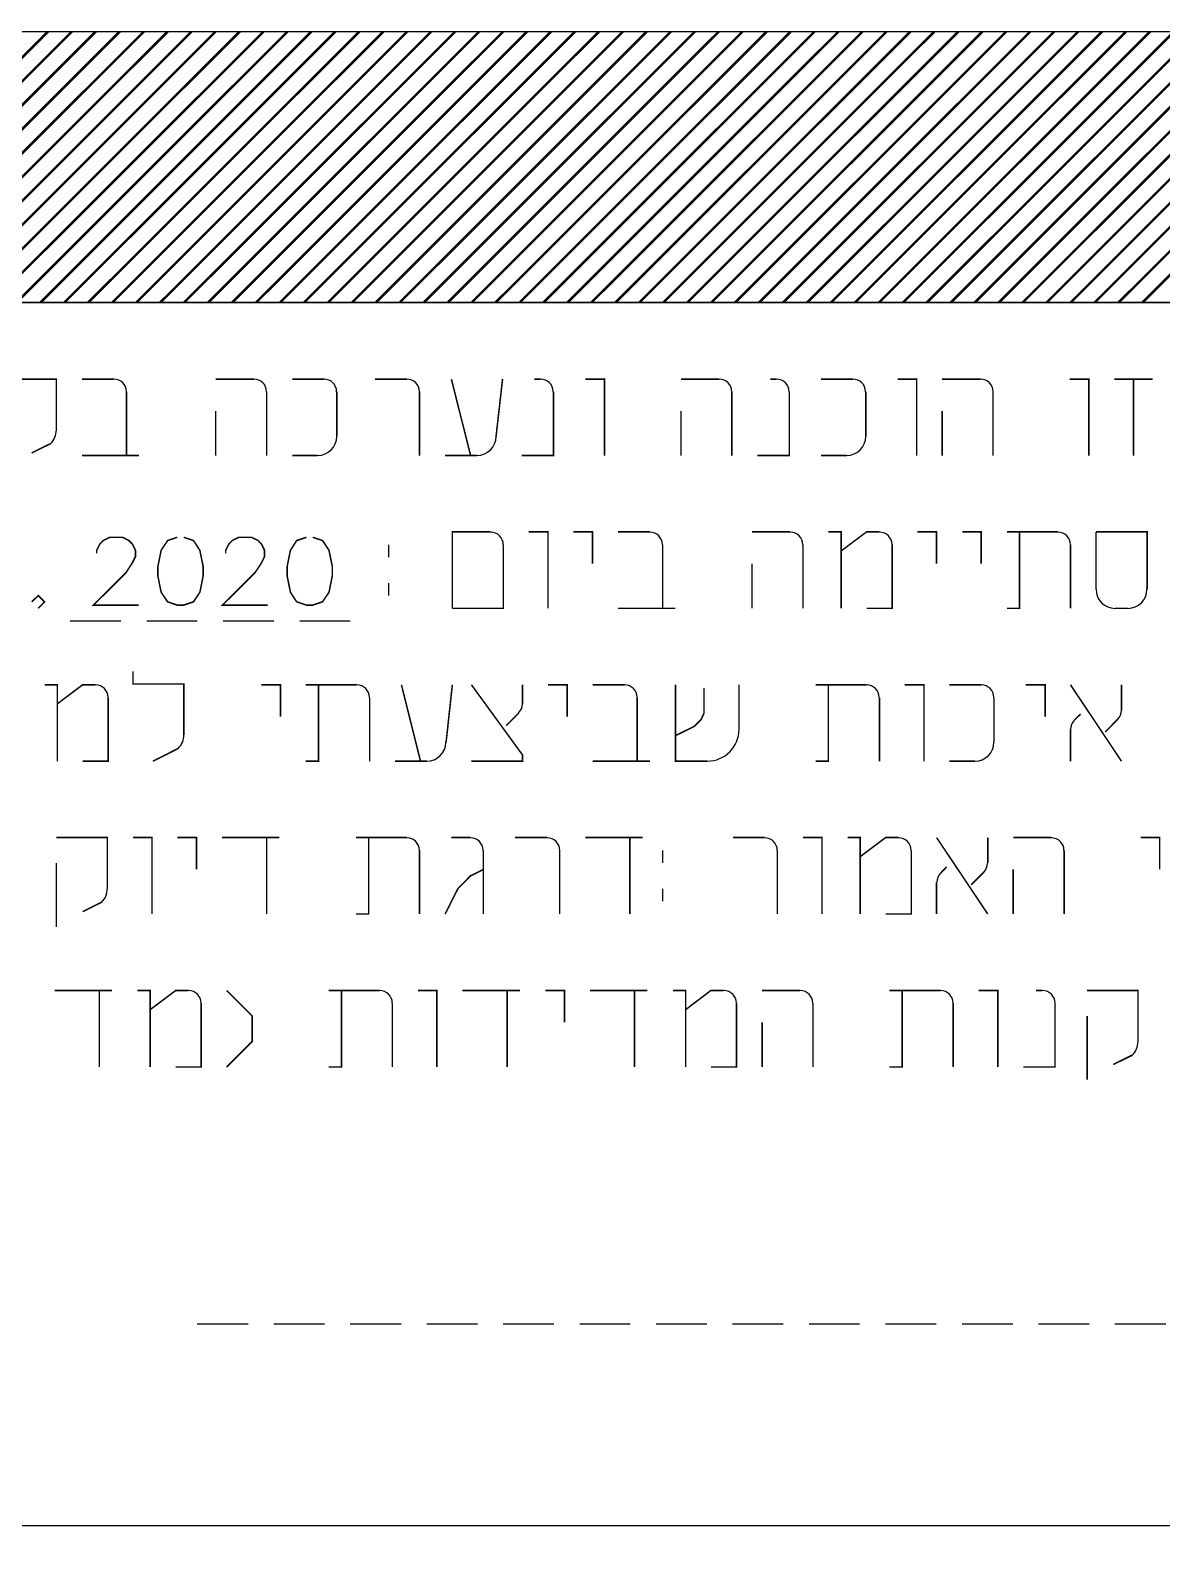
# Model space of a CAD drawing. Extents: x 489 to 720, y 1028 to 1176.
# Drawn here: x 702.79 to 711.15, y 1108.8 to 1120.02 of the extents above; entities that cross this region are included whole.
import ezdxf

# ---------------------------------------------------------------- set-up
doc = ezdxf.new("R2010")
doc.units = 0
doc.header["$MEASUREMENT"] = 0
doc.layers.add('DECLARATION', color=7, linetype='Continuous')
doc.layers.add('M1280', color=7, linetype='Continuous')

msp = doc.modelspace()

# ---------------------------------------------------------------- linework, layer by layer
at = {"color": 250, "linetype": 'Continuous', "ltscale": 0.045455, "const_width": 0.0112}
for points in [[(703.284, 1116.159), (703.284, 1116.182), (703.308, 1116.23), (703.332, 1116.254), (703.379, 1116.278), (703.475, 1116.278), (703.522, 1116.254), (703.546, 1116.23), (703.57, 1116.182), (703.57, 1116.135), (703.546, 1116.087), (703.499, 1116.015), (703.26, 1115.777), (703.594, 1115.777)], [(703.879, 1116.278), (703.808, 1116.254), (703.76, 1116.182), (703.736, 1116.063), (703.736, 1115.991), (703.76, 1115.872), (703.808, 1115.801), (703.879, 1115.777), (703.927, 1115.777), (703.999, 1115.801), (704.046, 1115.872), (704.07, 1115.991), (704.07, 1116.063), (704.046, 1116.182), (703.999, 1116.254), (703.927, 1116.278)], [(704.237, 1116.159), (704.237, 1116.182), (704.261, 1116.23), (704.285, 1116.254), (704.333, 1116.278), (704.428, 1116.278), (704.476, 1116.254), (704.5, 1116.23), (704.524, 1116.182), (704.524, 1116.135), (704.5, 1116.087), (704.452, 1116.015), (704.213, 1115.777), (704.547, 1115.777)], [(704.833, 1116.278), (704.761, 1116.254), (704.715, 1116.182), (704.691, 1116.063), (704.691, 1115.991), (704.715, 1115.872), (704.761, 1115.801), (704.833, 1115.777), (704.88, 1115.777), (704.952, 1115.801), (705, 1115.872), (705.024, 1115.991), (705.024, 1116.063), (705, 1116.182), (704.952, 1116.254), (704.88, 1116.278)]]:
    msp.add_lwpolyline(points, dxfattribs=at)
at = {"layer": 'DECLARATION', "color": 7, "linetype": 'Continuous', "ltscale": 0.045455, "const_width": 0.0112}
for points in [[(675.03, 1118.013), (720.221, 1118.013), (720.221, 1108.974), (675.03, 1108.974)], [(702.986, 1117.071), (702.986, 1117.447), (702.61, 1117.447)], [(703.41, 1117.447), (703.175, 1117.447)], [(703.504, 1116.882), (703.504, 1117.354)], [(704.445, 1117.447), (704.163, 1117.447)], [(704.54, 1116.882), (704.54, 1117.354)], [(704.963, 1117.447), (704.728, 1117.447)], [(705.058, 1117.024), (705.058, 1117.354)], [(705.575, 1117.447), (705.34, 1117.447)], [(705.669, 1116.882), (705.669, 1117.354)], [(705.904, 1117.447), (706.046, 1116.882)], [(706.234, 1117.024), (706.282, 1117.447)], [(706.422, 1116.882), (706.658, 1116.882), (706.658, 1117.354)], [(706.563, 1117.447), (706.517, 1117.447)], [(706.893, 1117.447), (707.035, 1117.447), (707.035, 1116.882)], [(707.882, 1117.447), (707.6, 1117.447)], [(707.976, 1116.882), (707.976, 1117.354)], [(708.165, 1116.882), (708.4, 1116.882), (708.4, 1117.354)], [(708.305, 1117.447), (708.259, 1117.447)], [(708.87, 1117.447), (708.635, 1117.447)], [(708.965, 1117.024), (708.965, 1117.354)], [(709.2, 1117.447), (709.341, 1117.447), (709.341, 1116.882)], [(709.812, 1117.447), (709.529, 1117.447)], [(709.905, 1116.882), (709.905, 1117.354)], [(710.471, 1117.447), (710.612, 1117.447), (710.612, 1116.882)], [(710.801, 1117.447), (711.083, 1117.447)], [(710.942, 1117.447), (710.942, 1116.882)], [(704.163, 1116.882), (704.163, 1117.212)], [(707.6, 1116.882), (707.6, 1117.212)], [(709.529, 1116.882), (709.529, 1117.212)], [(702.803, 1116.901), (702.945, 1116.971)], [(703.175, 1116.882), (703.597, 1116.882)], [(704.728, 1116.882), (704.916, 1116.882)], [(705.858, 1116.882), (706.093, 1116.882)], [(708.635, 1116.882), (708.824, 1116.882)], [(705.441, 1116.223), (705.441, 1116.13)], [(706.194, 1116.318), (705.911, 1116.318), (705.911, 1115.753)], [(705.911, 1115.753), (706.288, 1115.753), (706.288, 1116.223)], [(706.476, 1116.318), (706.618, 1116.318), (706.618, 1115.753)], [(706.805, 1116.318), (706.947, 1116.318), (706.947, 1116.082)], [(707.37, 1116.318), (707.135, 1116.318)], [(707.465, 1115.753), (707.465, 1116.223)], [(708.407, 1116.318), (708.124, 1116.318)], [(708.501, 1115.753), (708.501, 1116.223)], [(708.688, 1116.318), (708.783, 1116.318), (708.783, 1115.753)], [(709.066, 1116.318), (708.971, 1116.318), (708.783, 1116.177)], [(708.971, 1115.753), (709.16, 1115.753), (709.16, 1116.223)], [(709.347, 1116.318), (709.488, 1116.318), (709.488, 1116.082)], [(709.677, 1116.318), (709.818, 1116.318), (709.818, 1116.082)], [(710.384, 1116.318), (710.007, 1116.318)], [(710.101, 1116.318), (710.101, 1115.753), (710.007, 1115.753)], [(710.477, 1115.753), (710.477, 1116.223)], [(710.666, 1116.318), (710.666, 1115.894)], [(711.043, 1115.894), (711.043, 1116.318), (710.666, 1116.318)], [(708.124, 1115.753), (708.124, 1116.082)], [(705.441, 1115.941), (705.441, 1115.847)], [(702.804, 1115.801), (702.852, 1115.847), (702.899, 1115.801), (702.852, 1115.753)], [(707.135, 1115.753), (707.559, 1115.753)], [(710.807, 1115.753), (710.901, 1115.753)], [(703.087, 1115.659), (703.463, 1115.659)], [(703.652, 1115.659), (704.028, 1115.659)], [(704.217, 1115.659), (704.593, 1115.659)], [(704.782, 1115.659), (705.158, 1115.659)], [(703.928, 1114.818), (703.928, 1115.194), (703.552, 1115.194), (703.552, 1115.288)], [(702.899, 1115.188), (702.993, 1115.188), (702.993, 1114.623)], [(703.275, 1115.188), (703.18, 1115.188), (702.993, 1115.047)], [(704.499, 1115.188), (704.641, 1115.188), (704.641, 1114.953)], [(705.205, 1115.188), (704.828, 1115.188)], [(704.922, 1115.188), (704.922, 1114.623), (704.828, 1114.623)], [(705.535, 1115.188), (705.676, 1114.623)], [(705.865, 1114.764), (705.911, 1115.188)], [(706.052, 1114.623), (706.429, 1114.623), (706.429, 1114.67), (706.052, 1115.188)], [(706.429, 1115.047), (706.429, 1115.188)], [(706.618, 1115.188), (706.759, 1115.188), (706.759, 1114.953)], [(707.183, 1115.188), (706.947, 1115.188)], [(707.559, 1115.188), (707.559, 1114.623), (707.794, 1114.623)], [(707.559, 1114.812), (707.7, 1114.882), (707.747, 1114.929), (707.77, 1114.977), (707.77, 1115.164)], [(708.029, 1114.859), (708.029, 1115.188)], [(708.971, 1115.188), (708.594, 1115.188)], [(708.688, 1115.188), (708.688, 1114.623), (708.594, 1114.623)], [(709.253, 1115.188), (709.395, 1115.188), (709.395, 1114.623)], [(709.818, 1115.188), (709.583, 1115.188)], [(710.147, 1115.188), (710.29, 1115.188), (710.29, 1114.953)], [(710.477, 1115.188), (710.854, 1114.623)], [(710.854, 1114.999), (710.854, 1115.188)], [(703.18, 1114.623), (703.369, 1114.623), (703.369, 1115.094)], [(705.3, 1114.623), (705.3, 1115.094)], [(707.276, 1114.623), (707.276, 1115.094)], [(709.066, 1114.623), (709.066, 1115.094)], [(709.912, 1114.764), (709.912, 1115.094)], [(706.308, 1114.886), (706.402, 1114.98)], [(710.552, 1114.972), (710.505, 1114.926)], [(710.733, 1114.839), (710.827, 1114.934)], [(710.477, 1114.859), (710.477, 1114.623)], [(703.699, 1114.623), (703.887, 1114.718)], [(705.487, 1114.623), (705.722, 1114.623)], [(706.947, 1114.623), (707.37, 1114.623)], [(709.583, 1114.623), (709.771, 1114.623)], [(703.362, 1113.681), (703.362, 1114.059), (702.986, 1114.059)], [(703.551, 1114.059), (703.692, 1114.059), (703.692, 1113.494)], [(703.88, 1114.059), (704.021, 1114.059), (704.021, 1113.823)], [(704.21, 1114.059), (704.634, 1114.059)], [(704.54, 1114.059), (704.54, 1113.494)], [(705.575, 1114.059), (705.199, 1114.059)], [(705.293, 1114.059), (705.293, 1113.494), (705.199, 1113.494)], [(706.045, 1114.059), (705.904, 1114.059)], [(706.611, 1114.059), (706.375, 1114.059)], [(706.893, 1114.059), (707.317, 1114.059)], [(707.222, 1114.059), (707.222, 1113.494)], [(708.218, 1114.059), (707.983, 1114.059)], [(708.501, 1114.059), (708.642, 1114.059), (708.642, 1113.494)], [(708.83, 1114.059), (708.924, 1114.059), (708.924, 1113.494)], [(709.207, 1114.059), (709.112, 1114.059), (708.924, 1113.918)], [(709.488, 1114.059), (709.866, 1113.494)], [(709.866, 1113.87), (709.866, 1114.059)], [(710.336, 1114.059), (710.054, 1114.059)], [(710.995, 1114.059), (711.136, 1114.059), (711.136, 1113.823)], [(702.986, 1113.399), (702.986, 1113.87)], [(705.669, 1113.494), (705.669, 1113.964)], [(706.14, 1113.494), (706.14, 1113.964)], [(706.704, 1113.494), (706.704, 1113.964)], [(707.465, 1113.964), (707.465, 1113.87)], [(708.312, 1113.494), (708.312, 1113.964)], [(709.112, 1113.494), (709.301, 1113.494), (709.301, 1113.964)], [(710.43, 1113.494), (710.43, 1113.964)], [(705.858, 1113.494), (705.952, 1113.681), (706.045, 1113.776), (706.14, 1113.823)], [(709.563, 1113.843), (709.517, 1113.795)], [(709.744, 1113.71), (709.838, 1113.804)], [(710.054, 1113.494), (710.054, 1113.823)], [(707.465, 1113.681), (707.465, 1113.588)], [(709.488, 1113.729), (709.488, 1113.494)], [(703.18, 1113.511), (703.321, 1113.582)], [(702.974, 1112.929), (703.396, 1112.929)], [(703.303, 1112.929), (703.303, 1112.363)], [(703.585, 1112.929), (703.679, 1112.929), (703.679, 1112.363)], [(703.962, 1112.929), (703.868, 1112.929), (703.679, 1112.787)], [(704.244, 1112.929), (704.433, 1112.74), (704.433, 1112.552), (704.244, 1112.363)], [(705.374, 1112.929), (704.997, 1112.929)], [(705.092, 1112.929), (705.092, 1112.363), (704.997, 1112.363)], [(705.657, 1112.929), (705.797, 1112.929), (705.797, 1112.363)], [(705.986, 1112.929), (706.41, 1112.929)], [(706.316, 1112.929), (706.316, 1112.363)], [(706.597, 1112.929), (706.74, 1112.929), (706.74, 1112.693)], [(706.927, 1112.929), (707.351, 1112.929)], [(707.257, 1112.929), (707.257, 1112.363)], [(707.54, 1112.929), (707.634, 1112.929), (707.634, 1112.363)], [(707.916, 1112.929), (707.821, 1112.929), (707.634, 1112.787)], [(708.48, 1112.929), (708.199, 1112.929)], [(709.517, 1112.929), (709.14, 1112.929)], [(709.234, 1112.929), (709.234, 1112.363), (709.14, 1112.363)], [(709.799, 1112.929), (709.941, 1112.929), (709.941, 1112.363)], [(710.27, 1112.929), (710.222, 1112.929)], [(710.976, 1112.552), (710.976, 1112.929), (710.6, 1112.929)], [(703.868, 1112.363), (704.055, 1112.363), (704.055, 1112.835)], [(705.468, 1112.363), (705.468, 1112.835)], [(707.821, 1112.363), (708.01, 1112.363), (708.01, 1112.835)], [(708.575, 1112.363), (708.575, 1112.835)], [(709.611, 1112.363), (709.611, 1112.835)], [(710.128, 1112.363), (710.363, 1112.363), (710.363, 1112.835)], [(708.199, 1112.363), (708.199, 1112.693)], [(710.6, 1112.27), (710.6, 1112.74)], [(710.793, 1112.381), (710.935, 1112.452)], [(704.026, 1110.464), (704.403, 1110.464)], [(704.591, 1110.464), (704.968, 1110.464)], [(705.155, 1110.464), (705.533, 1110.464)], [(705.721, 1110.464), (706.097, 1110.464)], [(706.286, 1110.464), (706.662, 1110.464)], [(706.851, 1110.464), (707.227, 1110.464)], [(707.416, 1110.464), (707.792, 1110.464)], [(707.98, 1110.464), (708.357, 1110.464)], [(708.545, 1110.464), (708.921, 1110.464)], [(709.11, 1110.464), (709.487, 1110.464)], [(709.675, 1110.464), (710.052, 1110.464)], [(710.24, 1110.464), (710.617, 1110.464)], [(710.804, 1110.464), (711.182, 1110.464)]]:
    msp.add_lwpolyline(points, dxfattribs=at)
at = {"layer": 'DECLARATION', "color": 7, "linetype": 'Continuous', "ltscale": 0.045455}
for centre, radius, start, end in [((703.41, 1117.354), 0.0932, 0.0055, 90), ((704.445, 1117.354), 0.0932, 0.0055, 90), ((704.963, 1117.354), 0.0932, 0.0055, 90), ((705.575, 1117.354), 0.0932, 0.0055, 90), ((706.563, 1117.354), 0.0932, 0.0055, 90), ((707.882, 1117.354), 0.0932, 0.0055, 90), ((708.305, 1117.354), 0.0932, 0.0055, 90), ((708.87, 1117.354), 0.0932, 0.0055, 90), ((709.812, 1117.354), 0.0932, 0.0055, 90), ((702.845, 1117.071), 0.141, 315.0055, 360.0055), ((702.845, 1117.071), 0.141, 315.0055, 360.0055), ((704.916, 1117.024), 0.141, 270.0055, 360), ((706.093, 1117.024), 0.141, 270.0055, 360), ((708.824, 1117.024), 0.141, 270.0055, 360), ((706.194, 1116.223), 0.0932, 0.0055, 90), ((707.37, 1116.223), 0.0932, 0.0055, 90), ((708.407, 1116.223), 0.0932, 0.0055, 90), ((709.066, 1116.223), 0.0932, 0.0055, 90), ((710.384, 1116.223), 0.0932, 0.0055, 90), ((710.807, 1115.894), 0.141, 180.0055, 270), ((710.901, 1115.894), 0.141, 270.0055, 360), ((703.275, 1115.094), 0.0932, 0.0055, 90), ((705.205, 1115.094), 0.0932, 0.0055, 90), ((707.183, 1115.094), 0.0932, 0.0055, 90), ((708.971, 1115.094), 0.0932, 0.0055, 90), ((709.818, 1115.094), 0.0932, 0.0055, 90), ((706.335, 1115.047), 0.0932, 315.0055, 360.0055), ((706.335, 1115.047), 0.0932, 315.0055, 360.0055), ((710.76, 1114.999), 0.0932, 315.0055, 360.0055), ((710.76, 1114.999), 0.0932, 315.0055, 360.0055), ((710.571, 1114.859), 0.0932, 135, 180), ((710.571, 1114.859), 0.0932, 135, 180), ((703.787, 1114.818), 0.141, 315.0055, 360.0055), ((707.794, 1114.859), 0.235, 270.0055, 360), ((705.722, 1114.764), 0.141, 270.0055, 360), ((709.771, 1114.764), 0.141, 270.0055, 360), ((705.575, 1113.964), 0.0932, 0.0055, 90), ((706.045, 1113.964), 0.0932, 0.0055, 90), ((706.611, 1113.964), 0.0932, 0.0055, 90), ((708.218, 1113.964), 0.0932, 0.0055, 90), ((709.207, 1113.964), 0.0932, 0.0055, 90), ((710.336, 1113.964), 0.0932, 0.0055, 90), ((709.583, 1113.729), 0.0932, 135, 180), ((709.583, 1113.729), 0.0932, 135, 180), ((709.771, 1113.87), 0.0932, 315.0055, 360.0055), ((709.771, 1113.87), 0.0932, 315.0055, 360.0055), ((703.221, 1113.681), 0.141, 315.0055, 360.0055), ((703.221, 1113.681), 0.141, 315.0055, 360.0055), ((703.962, 1112.835), 0.0932, 0.0055, 90), ((705.374, 1112.835), 0.0932, 0.0055, 90), ((707.916, 1112.835), 0.0932, 0.0055, 90), ((708.48, 1112.835), 0.0932, 0.0055, 90), ((709.517, 1112.835), 0.0932, 0.0055, 90), ((710.27, 1112.835), 0.0932, 0.0055, 90), ((710.835, 1112.552), 0.141, 315.0055, 360.0055), ((710.835, 1112.552), 0.141, 315.0055, 360.0055)]:
    msp.add_arc(centre, radius, start, end, dxfattribs=at)
at = {"layer": 'M1280', "color": 7, "linetype": 'Continuous', "ltscale": 0.045455, "const_width": 0.0112}
for points in [[(675.028, 1118.013), (675.028, 1120.015), (720.221, 1120.015), (720.221, 1102.952), (675.028, 1102.952)], [(675.028, 1120.015), (715.074, 1120.015)], [(675.028, 1120.015), (720.221, 1120.015), (720.221, 1118.013), (675.028, 1118.013)]]:
    msp.add_lwpolyline(points, dxfattribs=at)
at = {"layer": 'M1280', "color": 8, "linetype": 'Continuous', "ltscale": 0.045455, "const_width": 0.0182}
for points in [[(700.921, 1118.013), (702.924, 1120.015)], [(701.099, 1118.013), (703.101, 1120.015)], [(701.275, 1118.013), (703.277, 1120.015)], [(701.452, 1118.013), (703.454, 1120.015)], [(701.629, 1118.013), (703.632, 1120.015)], [(701.805, 1118.013), (703.808, 1120.015)], [(701.983, 1118.013), (703.985, 1120.015)], [(702.16, 1118.013), (704.162, 1120.015)], [(702.337, 1118.013), (704.34, 1120.015)], [(702.513, 1118.013), (704.516, 1120.015)], [(702.691, 1118.013), (704.693, 1120.015)], [(702.868, 1118.013), (704.87, 1120.015)], [(703.045, 1118.013), (705.047, 1120.015)], [(703.221, 1118.013), (705.224, 1120.015)], [(703.399, 1118.013), (705.401, 1120.015)], [(703.576, 1118.013), (705.578, 1120.015)], [(703.753, 1118.013), (705.755, 1120.015)], [(703.929, 1118.013), (705.932, 1120.015)], [(704.107, 1118.013), (706.109, 1120.015)], [(704.284, 1118.013), (706.286, 1120.015)], [(704.461, 1118.013), (706.463, 1120.015)], [(704.637, 1118.013), (706.64, 1120.015)], [(704.815, 1118.013), (706.817, 1120.015)], [(704.992, 1118.013), (706.994, 1120.015)], [(705.169, 1118.013), (707.171, 1120.015)], [(705.345, 1118.013), (707.347, 1120.015)], [(705.522, 1118.013), (707.525, 1120.015)], [(705.7, 1118.013), (707.702, 1120.015)], [(705.877, 1118.013), (707.879, 1120.015)], [(706.053, 1118.013), (708.055, 1120.015)], [(706.23, 1118.013), (708.233, 1120.015)], [(706.408, 1118.013), (708.41, 1120.015)], [(706.584, 1118.013), (708.586, 1120.015)], [(706.761, 1118.013), (708.763, 1120.015)], [(706.938, 1118.013), (708.941, 1120.015)], [(707.116, 1118.013), (709.118, 1120.015)], [(707.292, 1118.013), (709.294, 1120.015)], [(707.469, 1118.013), (709.471, 1120.015)], [(707.646, 1118.013), (709.649, 1120.015)], [(707.824, 1118.013), (709.826, 1120.015)], [(708, 1118.013), (710.002, 1120.015)], [(708.177, 1118.013), (710.179, 1120.015)], [(708.354, 1118.013), (710.357, 1120.015)], [(708.532, 1118.013), (710.534, 1120.015)], [(708.708, 1118.013), (710.71, 1120.015)], [(708.885, 1118.013), (710.887, 1120.015)], [(709.062, 1118.013), (711.065, 1120.015)], [(709.24, 1118.013), (711.242, 1120.015)], [(709.416, 1118.013), (711.418, 1120.015)], [(709.593, 1118.013), (711.595, 1120.015)], [(709.77, 1118.013), (711.772, 1120.015)], [(709.947, 1118.013), (711.95, 1120.015)], [(710.124, 1118.013), (712.126, 1120.015)], [(710.301, 1118.013), (712.303, 1120.015)], [(710.478, 1118.013), (712.48, 1120.015)], [(710.655, 1118.013), (712.658, 1120.015)], [(710.832, 1118.013), (712.834, 1120.015)], [(711.009, 1118.013), (713.011, 1120.015)]]:
    msp.add_lwpolyline(points, dxfattribs=at)

doc.saveas('drawing.dxf')
